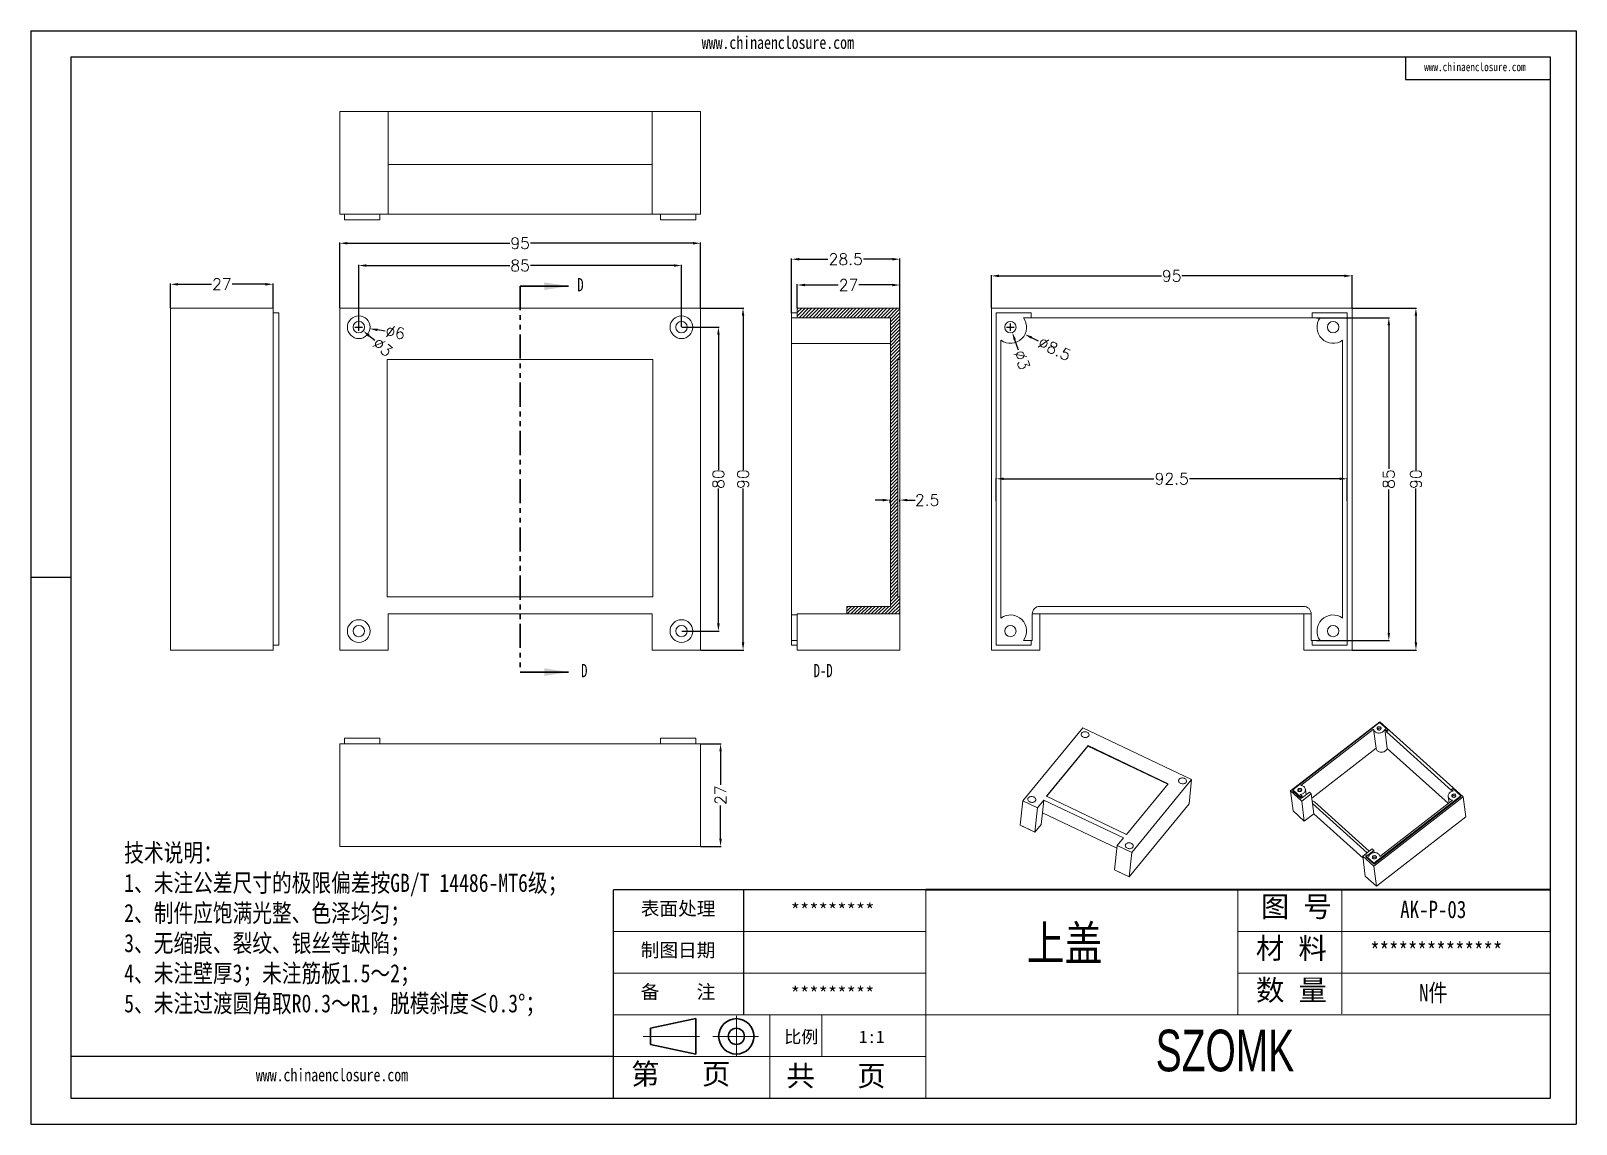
# Model space of a CAD drawing. Header units: inches. Extents: x 1571 to 2672, y 1089 to 1376.
# Drawn here: x 1807.1 to 2214.1, y 1088.5 to 1376.3 of the extents above; entities that cross this region are included whole.
import ezdxf

# ---------------------------------------------------------------- set-up
doc = ezdxf.new("R2010")
doc.units = ezdxf.units.IN
doc.linetypes.add('CENTER2', pattern=[28.575, 19.05, -3.175, 3.175, -3.175])
doc.linetypes.add('PHANTOM', pattern=[12.7, 6.35, -1.27, 1.27, -1.27, 1.27, -1.27])
doc.layers.add('文字', color=81, linetype='Continuous')
for name, color, linetype, lineweight in [('粗实线', 7, 'Continuous', 30), ('细实线', 3, 'Continuous', 9), ('细点划线', 2, 'CENTER2', 9)]:
    doc.layers.add(name, color=color, linetype=linetype, lineweight=lineweight)
doc.styles.add('SLDTEXTSTYLE5', font='TXT', dxfattribs={"width": 0.7})
doc.styles.get("Standard").update_dxf_attribs({"font": 'txt', "bigfont": 'gbcbig.shx'})
doc.styles.add('宋体', font='', dxfattribs={"width": 0.8, "height": 3.5})
doc.styles.add('长仿宋', font='', dxfattribs={"width": 0.7, "height": 4})
doc.styles.get('宋体').set_extended_font_data('SimSun')
doc.styles.get('长仿宋').set_extended_font_data('SimSun')
doc.dimstyles.new('3', dxfattribs={"dimtxt": 3, "dimasz": 2, "dimexe": 0.18, "dimexo": 0.0625, "dimgap": 0.2, "dimtad": 0, "dimzin": 12, "dimdsep": 46, "dimtxsty": 'Standard', "dimcen": 1, "dimclrd": 3, "dimclre": 3, "dimadec": 0, "dimazin": 0, "dimtfac": 1, "dimtofl": 0, "dimtmove": 0, "dimatfit": 3, "dimfxl": 0, "dimtolj": 1, "dimtzin": 0, "dimarcsym": 0})

# ---------------------------------------------------------------- blocks, each defined once
blk = doc.blocks.new('*D151')
at = {"color": 3, "lineweight": -2, "transparency": 16777216}
for p, q in [((1888.43, 1303.37), (1888.43, 1320.59)), ((1890.43, 1320.41), (1933.23, 1320.41)), ((1981.43, 1320.41), (1938.63, 1320.41)), ((1983.43, 1303.37), (1983.43, 1320.59))]:
    blk.add_line(p, q, dxfattribs=at)
at = {"color": 3, "transparency": 16777216}
for points in [[(1890.43, 1320.74), (1890.43, 1320.08), (1888.43, 1320.41)], [(1981.43, 1320.74), (1981.43, 1320.08), (1983.43, 1320.41)]]:
    blk.add_solid(points, dxfattribs=at)
at = {"layer": 'Defpoints', "color": 0, "transparency": 16777216}
for p in [(1983.43, 1320.41), (1888.43, 1303.31), (1983.43, 1303.31)]:
    blk.add_point(p, dxfattribs=at)
at = {"color": 0, "transparency": 16777216, "insert": (1935.93, 1320.41), "char_height": 3, "attachment_point": 5}
blk.add_mtext('\\A1;95', dxfattribs=at)
blk = doc.blocks.new('*D152')
at = {"color": 3, "lineweight": -2, "transparency": 16777216}
for p, q in [((1893.43, 1298.37), (1893.43, 1314.72)), ((1978.43, 1298.37), (1978.43, 1314.72)), ((1895.43, 1314.54), (1933.23, 1314.54)), ((1976.43, 1314.54), (1938.63, 1314.54))]:
    blk.add_line(p, q, dxfattribs=at)
at = {"color": 3, "transparency": 16777216}
for points in [[(1895.43, 1314.88), (1895.43, 1314.21), (1893.43, 1314.54)], [(1976.43, 1314.88), (1976.43, 1314.21), (1978.43, 1314.54)]]:
    blk.add_solid(points, dxfattribs=at)
at = {"layer": 'Defpoints', "color": 0, "transparency": 16777216}
for p in [(1978.43, 1314.54), (1893.43, 1298.31), (1978.43, 1298.31)]:
    blk.add_point(p, dxfattribs=at)
at = {"color": 0, "transparency": 16777216, "insert": (1935.93, 1314.54), "char_height": 3, "attachment_point": 5}
blk.add_mtext('\\A1;85', dxfattribs=at)
blk = doc.blocks.new('*D153')
at = {"color": 3, "lineweight": -2, "transparency": 16777216}
for p, q in [((1983.49, 1303.31), (1994.83, 1303.31)), ((1994.65, 1301.31), (1994.65, 1260.76)), ((1994.65, 1215.31), (1994.65, 1255.86)), ((1983.49, 1213.31), (1994.83, 1213.31))]:
    blk.add_line(p, q, dxfattribs=at)
at = {"color": 3, "transparency": 16777216}
for points in [[(1994.32, 1301.31), (1994.99, 1301.31), (1994.65, 1303.31)], [(1994.32, 1215.31), (1994.99, 1215.31), (1994.65, 1213.31)]]:
    blk.add_solid(points, dxfattribs=at)
at = {"layer": 'Defpoints', "color": 0, "transparency": 16777216}
for p in [(1983.43, 1303.31), (1983.43, 1213.31), (1994.65, 1213.31)]:
    blk.add_point(p, dxfattribs=at)
at = {"color": 0, "transparency": 16777216, "insert": (1994.65, 1258.31), "char_height": 3, "attachment_point": 5, "rotation": 90}
blk.add_mtext('\\A1;90', dxfattribs=at)
blk = doc.blocks.new('*D154')
at = {"color": 3, "lineweight": -2, "transparency": 16777216}
for p, q in [((1978.49, 1298.31), (1988.34, 1298.31)), ((1988.16, 1296.31), (1988.16, 1260.76)), ((1988.16, 1220.31), (1988.16, 1255.86)), ((1978.49, 1218.31), (1988.34, 1218.31))]:
    blk.add_line(p, q, dxfattribs=at)
at = {"color": 3, "transparency": 16777216}
for points in [[(1987.83, 1296.31), (1988.5, 1296.31), (1988.16, 1298.31)], [(1987.83, 1220.31), (1988.5, 1220.31), (1988.16, 1218.31)]]:
    blk.add_solid(points, dxfattribs=at)
at = {"layer": 'Defpoints', "color": 0, "transparency": 16777216}
for p in [(1978.43, 1298.31), (1978.43, 1218.31), (1988.16, 1218.31)]:
    blk.add_point(p, dxfattribs=at)
at = {"color": 0, "transparency": 16777216, "insert": (1988.16, 1258.31), "char_height": 3, "attachment_point": 5, "rotation": 90}
blk.add_mtext('\\A1;80', dxfattribs=at)
blk = doc.blocks.new('*D155')
at = {"color": 3, "lineweight": -2, "transparency": 16777216}
for p, q in [((2008.95, 1303.37), (2008.95, 1309.6)), ((2010.95, 1309.42), (2019.75, 1309.42)), ((2033.95, 1309.42), (2025.15, 1309.42)), ((2035.95, 1303.37), (2035.95, 1309.6))]:
    blk.add_line(p, q, dxfattribs=at)
at = {"color": 3, "transparency": 16777216}
for points in [[(2010.95, 1309.75), (2010.95, 1309.08), (2008.95, 1309.42)], [(2033.95, 1309.75), (2033.95, 1309.08), (2035.95, 1309.42)]]:
    blk.add_solid(points, dxfattribs=at)
at = {"layer": 'Defpoints', "color": 0, "transparency": 16777216}
for p in [(2035.95, 1309.42), (2008.95, 1303.31), (2035.95, 1303.31)]:
    blk.add_point(p, dxfattribs=at)
at = {"color": 0, "transparency": 16777216, "insert": (2022.45, 1309.42), "char_height": 3, "attachment_point": 5}
blk.add_mtext('\\A1;27', dxfattribs=at)
blk = doc.blocks.new('*D156')
at = {"color": 3, "lineweight": -2, "transparency": 16777216}
for p, q in [((2007.45, 1302.12), (2007.45, 1316.39)), ((2009.45, 1316.21), (2017, 1316.21)), ((2033.95, 1316.21), (2026.4, 1316.21)), ((2035.95, 1303.37), (2035.95, 1316.39))]:
    blk.add_line(p, q, dxfattribs=at)
at = {"color": 3, "transparency": 16777216}
for points in [[(2009.45, 1316.54), (2009.45, 1315.87), (2007.45, 1316.21)], [(2033.95, 1316.54), (2033.95, 1315.87), (2035.95, 1316.21)]]:
    blk.add_solid(points, dxfattribs=at)
at = {"layer": 'Defpoints', "color": 0, "transparency": 16777216}
for p in [(2035.95, 1316.21), (2035.95, 1303.31), (2007.45, 1302.06)]:
    blk.add_point(p, dxfattribs=at)
at = {"color": 0, "transparency": 16777216, "insert": (2021.7, 1316.21), "char_height": 3, "attachment_point": 5}
blk.add_mtext('\\A1;28.5', dxfattribs=at)
blk = doc.blocks.new('*D157')
at = {"color": 3, "lineweight": -2, "transparency": 16777216}
for p, q in [((2061.33, 1252.63), (2061.33, 1258.58)), ((2063.33, 1258.4), (2102.88, 1258.4)), ((2151.83, 1258.4), (2112.28, 1258.4)), ((2153.83, 1252.63), (2153.83, 1258.58))]:
    blk.add_line(p, q, dxfattribs=at)
at = {"color": 3, "transparency": 16777216}
for points in [[(2063.33, 1258.73), (2063.33, 1258.07), (2061.33, 1258.4)], [(2151.83, 1258.73), (2151.83, 1258.07), (2153.83, 1258.4)]]:
    blk.add_solid(points, dxfattribs=at)
at = {"layer": 'Defpoints', "color": 0, "transparency": 16777216}
for p in [(2153.83, 1258.4), (2061.33, 1252.57), (2153.83, 1252.57)]:
    blk.add_point(p, dxfattribs=at)
at = {"color": 0, "transparency": 16777216, "insert": (2107.58, 1258.4), "char_height": 3, "attachment_point": 5}
blk.add_mtext('\\A1;92.5', dxfattribs=at)
blk = doc.blocks.new('*D158')
at = {"color": 3, "lineweight": -2, "transparency": 16777216}
for p, q in [((2060.08, 1303.37), (2060.08, 1312)), ((2062.08, 1311.82), (2104.88, 1311.82)), ((2153.08, 1311.82), (2110.28, 1311.82)), ((2155.08, 1303.37), (2155.08, 1312))]:
    blk.add_line(p, q, dxfattribs=at)
at = {"color": 3, "transparency": 16777216}
for points in [[(2062.08, 1312.15), (2062.08, 1311.48), (2060.08, 1311.82)], [(2153.08, 1312.15), (2153.08, 1311.48), (2155.08, 1311.82)]]:
    blk.add_solid(points, dxfattribs=at)
at = {"layer": 'Defpoints', "color": 0, "transparency": 16777216}
for p in [(2060.08, 1311.82), (2060.08, 1303.31), (2155.08, 1303.31)]:
    blk.add_point(p, dxfattribs=at)
at = {"color": 0, "transparency": 16777216, "insert": (2107.58, 1311.82), "char_height": 3, "attachment_point": 5}
blk.add_mtext('\\A1;95', dxfattribs=at)
blk = doc.blocks.new('*D159')
at = {"color": 3, "lineweight": -2, "transparency": 16777216}
for p, q in [((2145.67, 1300.81), (2164.94, 1300.81)), ((2164.76, 1298.81), (2164.76, 1261.01)), ((2164.76, 1217.81), (2164.76, 1255.61)), ((2145.67, 1215.81), (2164.94, 1215.81))]:
    blk.add_line(p, q, dxfattribs=at)
at = {"color": 3, "transparency": 16777216}
for points in [[(2164.43, 1298.81), (2165.09, 1298.81), (2164.76, 1300.81)], [(2164.43, 1217.81), (2165.09, 1217.81), (2164.76, 1215.81)]]:
    blk.add_solid(points, dxfattribs=at)
at = {"layer": 'Defpoints', "color": 0, "transparency": 16777216}
for p in [(2145.61, 1300.81), (2145.61, 1215.81), (2164.76, 1215.81)]:
    blk.add_point(p, dxfattribs=at)
at = {"color": 0, "transparency": 16777216, "insert": (2164.76, 1258.31), "char_height": 3, "attachment_point": 5, "rotation": 90}
blk.add_mtext('\\A1;85', dxfattribs=at)
blk = doc.blocks.new('*D160')
at = {"color": 3, "lineweight": -2, "transparency": 16777216}
for p, q in [((2155.14, 1303.31), (2172.08, 1303.31)), ((2171.9, 1301.31), (2171.9, 1260.76)), ((2171.9, 1215.31), (2171.9, 1255.86)), ((2155.14, 1213.31), (2172.08, 1213.31))]:
    blk.add_line(p, q, dxfattribs=at)
at = {"color": 3, "transparency": 16777216}
for points in [[(2171.57, 1301.31), (2172.23, 1301.31), (2171.9, 1303.31)], [(2171.57, 1215.31), (2172.23, 1215.31), (2171.9, 1213.31)]]:
    blk.add_solid(points, dxfattribs=at)
at = {"layer": 'Defpoints', "color": 0, "transparency": 16777216}
for p in [(2155.08, 1303.31), (2171.9, 1303.31), (2155.08, 1213.31)]:
    blk.add_point(p, dxfattribs=at)
at = {"color": 0, "transparency": 16777216, "insert": (2171.9, 1258.31), "char_height": 3, "attachment_point": 5, "rotation": 90}
blk.add_mtext('\\A1;90', dxfattribs=at)
blk = doc.blocks.new('*D161')
at = {"color": 3, "lineweight": -2, "transparency": 16777216}
for p, q in [((2065.08, 1297.31), (2065.08, 1299.31)), ((2064.08, 1298.31), (2066.08, 1298.31)), ((2072.48, 1294.67), (2070.69, 1295.55))]:
    blk.add_line(p, q, dxfattribs=at)
at = {"color": 3, "transparency": 16777216}
blk.add_solid([(2070.83, 1295.85), (2070.54, 1295.25), (2068.89, 1296.43)], dxfattribs=at)
at = {"layer": 'Defpoints', "color": 0, "transparency": 16777216}
for p in [(2061.27, 1300.18), (2068.89, 1296.43)]:
    blk.add_point(p, dxfattribs=at)
at = {"color": 0, "transparency": 16777216, "insert": (2076.7, 1292.59), "char_height": 3, "attachment_point": 5, "rotation": 333.8016}
blk.add_mtext('\\A1;∅8.5', dxfattribs=at)
blk = doc.blocks.new('*D162')
at = {"color": 3, "lineweight": -2, "transparency": 16777216}
for p, q in [((2065.08, 1297.31), (2065.08, 1299.31)), ((2064.08, 1298.31), (2066.08, 1298.31)), ((2067.22, 1292.22), (2066.24, 1295.01))]:
    blk.add_line(p, q, dxfattribs=at)
at = {"color": 3, "transparency": 16777216}
blk.add_solid([(2066.56, 1295.12), (2065.93, 1294.9), (2065.58, 1296.89)], dxfattribs=at)
at = {"layer": 'Defpoints', "color": 0, "transparency": 16777216}
for p in [(2064.58, 1299.72), (2065.58, 1296.89)]:
    blk.add_point(p, dxfattribs=at)
at = {"color": 0, "transparency": 16777216, "insert": (2068.12, 1289.68), "char_height": 3, "attachment_point": 5, "rotation": 289.4065}
blk.add_mtext('\\A1;∅3', dxfattribs=at)
blk = doc.blocks.new('*D163')
at = {"color": 3, "lineweight": -2, "transparency": 16777216}
for p, q in [((1893.43, 1297.31), (1893.43, 1299.31)), ((1892.43, 1298.31), (1894.43, 1298.31)), ((1900.36, 1297.3), (1898.38, 1297.59))]:
    blk.add_line(p, q, dxfattribs=at)
at = {"color": 3, "transparency": 16777216}
blk.add_solid([(1898.43, 1297.92), (1898.33, 1297.26), (1896.4, 1297.88)], dxfattribs=at)
at = {"layer": 'Defpoints', "color": 0, "transparency": 16777216}
for p in [(1890.46, 1298.74), (1896.4, 1297.88)]:
    blk.add_point(p, dxfattribs=at)
at = {"color": 0, "transparency": 16777216, "insert": (1903.03, 1296.91), "char_height": 3, "attachment_point": 5, "rotation": 351.7324}
blk.add_mtext('\\A1;∅6', dxfattribs=at)
blk = doc.blocks.new('*D164')
at = {"color": 3, "lineweight": -2, "transparency": 16777216}
for p, q in [((1893.43, 1297.31), (1893.43, 1299.31)), ((1892.43, 1298.31), (1894.43, 1298.31)), ((1897.66, 1294.79), (1896.12, 1296.07))]:
    blk.add_line(p, q, dxfattribs=at)
at = {"color": 3, "transparency": 16777216}
blk.add_solid([(1896.34, 1296.33), (1895.91, 1295.82), (1894.59, 1297.35)], dxfattribs=at)
at = {"layer": 'Defpoints', "color": 0, "transparency": 16777216}
for p in [(1892.28, 1299.27), (1894.59, 1297.35)]:
    blk.add_point(p, dxfattribs=at)
at = {"color": 0, "transparency": 16777216, "insert": (1899.74, 1293.07), "char_height": 3, "attachment_point": 5, "rotation": 320.2856}
blk.add_mtext('\\A1;∅3', dxfattribs=at)
blk = doc.blocks.new('*D165')
at = {"color": 3, "lineweight": -2, "transparency": 16777216}
for p, q in [((2031.45, 1252.79), (2029.45, 1252.79)), ((2033.45, 1252.02), (2033.45, 1252.97)), ((2035.95, 1252.31), (2035.95, 1252.97)), ((2037.95, 1252.79), (2039.95, 1252.79))]:
    blk.add_line(p, q, dxfattribs=at)
at = {"color": 3, "transparency": 16777216}
for points in [[(2031.45, 1253.12), (2031.45, 1252.46), (2033.45, 1252.79)], [(2037.95, 1253.12), (2037.95, 1252.46), (2035.95, 1252.79)]]:
    blk.add_solid(points, dxfattribs=at)
at = {"layer": 'Defpoints', "color": 0, "transparency": 16777216}
for p in [(2033.45, 1251.95), (2035.95, 1252.79), (2035.95, 1252.24)]:
    blk.add_point(p, dxfattribs=at)
at = {"color": 0, "transparency": 16777216, "insert": (2043.15, 1252.79), "char_height": 3, "attachment_point": 5}
blk.add_mtext('\\A1;2.5', dxfattribs=at)
blk = doc.blocks.new('*D166')
at = {"color": 3, "lineweight": -2, "transparency": 16777216}
for p, q in [((1983.49, 1188.61), (1988.91, 1188.61)), ((1988.73, 1186.61), (1988.73, 1177.81)), ((1988.73, 1163.61), (1988.73, 1172.41)), ((1983.49, 1161.61), (1988.91, 1161.61))]:
    blk.add_line(p, q, dxfattribs=at)
at = {"color": 3, "transparency": 16777216}
for points in [[(1988.4, 1186.61), (1989.06, 1186.61), (1988.73, 1188.61)], [(1988.4, 1163.61), (1989.06, 1163.61), (1988.73, 1161.61)]]:
    blk.add_solid(points, dxfattribs=at)
at = {"layer": 'Defpoints', "color": 0, "transparency": 16777216}
for p in [(1983.43, 1188.61), (1988.73, 1188.61), (1983.43, 1161.61)]:
    blk.add_point(p, dxfattribs=at)
at = {"color": 0, "transparency": 16777216, "insert": (1988.73, 1175.11), "char_height": 3, "attachment_point": 5, "rotation": 90}
blk.add_mtext('\\A1;27', dxfattribs=at)
blk = doc.blocks.new('*D167')
at = {"color": 3, "lineweight": -2, "transparency": 16777216}
for p, q in [((1843.84, 1303.37), (1843.84, 1309.79)), ((1845.84, 1309.61), (1854.64, 1309.61)), ((1868.84, 1309.61), (1860.04, 1309.61)), ((1870.84, 1303.37), (1870.84, 1309.79))]:
    blk.add_line(p, q, dxfattribs=at)
at = {"color": 3, "transparency": 16777216}
for points in [[(1845.84, 1309.94), (1845.84, 1309.27), (1843.84, 1309.61)], [(1868.84, 1309.94), (1868.84, 1309.27), (1870.84, 1309.61)]]:
    blk.add_solid(points, dxfattribs=at)
at = {"layer": 'Defpoints', "color": 0, "transparency": 16777216}
for p in [(1843.84, 1309.61), (1843.84, 1303.31), (1870.84, 1303.31)]:
    blk.add_point(p, dxfattribs=at)
at = {"color": 0, "transparency": 16777216, "insert": (1857.34, 1309.61), "char_height": 3, "attachment_point": 5}
blk.add_mtext('\\A1;27', dxfattribs=at)

msp = doc.modelspace()

# ---------------------------------------------------------------- hatches: boundary and pattern name
at = {"linetype": 'Continuous', "lineweight": 0}
h = msp.add_hatch(dxfattribs=at)
h.set_pattern_fill('ANSI31', color=4, scale=0.2, style=0)
h.set_pattern_definition([(45, (-213.9675, -207.73476), (-0.4490128, 0.4490128), [])])
h.paths.add_polyline_path([(2033.452, 1300.808), (2033.452, 1224.808), (2021.952, 1224.808), (2021.952, 1222.808), (2035.952, 1222.808), (2035.952, 1227.308), (2035.452, 1227.308), (2035.452, 1289.808), (2035.952, 1289.808), (2035.952, 1303.308), (2008.952, 1303.308), (2008.952, 1300.808)], flags=0)

# ---------------------------------------------------------------- linework, layer by layer
for p, q in [((1807.06, 1376.312), (2214.093, 1376.312)), ((1807.06, 1376.312), (1807.06, 1088.511)), ((2214.093, 1376.312), (2214.093, 1088.511)), ((1817.593, 1369.46), (2207.241, 1369.46)), ((1817.593, 1369.46), (1817.593, 1095.364)), ((2169.172, 1369.46), (2169.172, 1363.512)), ((2207.241, 1369.46), (2207.241, 1095.364)), ((2169.172, 1363.512), (2207.241, 1363.512)), ((1817.593, 1232.412), (1807.06, 1232.412)), ((1807.06, 1221.753), (1807.06, 1088.511)), ((2042.783, 1150.183), (1960.554, 1150.183)), ((1960.554, 1095.364), (1960.554, 1150.183)), ((1994.816, 1117.291), (1994.816, 1150.183)), ((1960.554, 1106.328), (1817.593, 1106.328)), ((1817.593, 1095.364), (2207.241, 1095.364)), ((1807.06, 1088.511), (2214.093, 1088.511)), ((1807.06, 1088.511), (1995.501, 1088.511))]:
    msp.add_line(p, q)
at = {"color": 7, "linetype": 'Continuous', "lineweight": 15}
for p, q in [((1888.432, 1355.106), (1888.432, 1328.106)), ((1888.432, 1355.106), (1901.182, 1355.106)), ((1901.182, 1328.106), (1901.182, 1355.106)), ((1970.682, 1355.106), (1901.182, 1355.106)), ((1970.682, 1355.106), (1983.432, 1355.106)), ((1970.682, 1355.106), (1970.682, 1328.106)), ((1983.432, 1355.106), (1983.432, 1328.106)), ((1970.682, 1341.106), (1901.182, 1341.106)), ((1901.182, 1328.106), (1888.432, 1328.106)), ((1889.682, 1328.106), (1889.682, 1326.606)), ((1898.932, 1328.106), (1898.932, 1326.606)), ((1970.682, 1328.106), (1901.182, 1328.106)), ((1983.432, 1328.106), (1970.682, 1328.106)), ((1972.932, 1326.606), (1972.932, 1328.106)), ((1982.182, 1328.106), (1982.182, 1326.606)), ((1898.932, 1326.606), (1889.682, 1326.606)), ((1982.182, 1326.606), (1972.932, 1326.606)), ((1843.843, 1213.308), (1843.843, 1303.308)), ((1843.843, 1303.308), (1870.843, 1303.308)), ((1870.843, 1303.308), (1870.843, 1213.308)), ((1888.432, 1303.308), (1888.432, 1213.308)), ((1983.432, 1303.308), (1888.432, 1303.308)), ((1983.432, 1213.308), (1983.432, 1303.308)), ((2008.952, 1303.308), (2008.952, 1300.808)), ((2008.952, 1303.308), (2035.952, 1303.308)), ((2035.952, 1289.808), (2035.952, 1303.308)), ((2060.08, 1303.308), (2060.08, 1213.308)), ((2155.08, 1303.308), (2060.08, 1303.308)), ((2155.08, 1213.308), (2155.08, 1303.308)), ((1870.843, 1302.058), (1872.343, 1302.058)), ((1872.343, 1302.058), (1872.343, 1214.558)), ((2007.452, 1302.058), (2007.452, 1300.808)), ((2007.452, 1302.058), (2008.952, 1302.058)), ((2007.452, 1300.808), (2008.952, 1300.808)), ((2007.452, 1300.808), (2007.452, 1294.058)), ((2008.952, 1300.808), (2033.452, 1300.808)), ((2033.452, 1224.808), (2033.452, 1300.808)), ((2061.33, 1302.058), (2061.33, 1214.558)), ((2061.33, 1302.058), (2070.58, 1302.058)), ((2068.517, 1300.808), (2070.58, 1300.808)), ((2070.58, 1302.058), (2070.58, 1300.808)), ((2070.58, 1300.808), (2144.58, 1300.808)), ((2144.58, 1300.808), (2144.58, 1302.058)), ((2144.58, 1302.058), (2153.83, 1302.058)), ((2144.58, 1300.808), (2146.643, 1300.808)), ((2153.83, 1302.058), (2153.83, 1214.558)), ((2062.58, 1221.745), (2062.58, 1294.871)), ((2152.58, 1294.871), (2152.58, 1221.745)), ((2007.452, 1294.058), (2033.452, 1294.058)), ((2007.452, 1222.558), (2007.452, 1294.058)), ((1970.932, 1289.808), (1900.932, 1289.808)), ((1900.932, 1289.808), (1900.932, 1227.308)), ((1970.932, 1227.308), (1970.932, 1289.808)), ((2035.952, 1289.808), (2035.452, 1289.808)), ((2035.452, 1227.308), (2035.452, 1289.808)), ((2035.952, 1227.308), (2035.952, 1289.808)), ((1900.932, 1227.308), (1970.932, 1227.308)), ((2035.452, 1227.308), (2035.952, 1227.308)), ((2035.952, 1222.808), (2035.952, 1227.308)), ((1901.182, 1222.808), (1901.182, 1213.308)), ((1970.682, 1222.808), (1901.182, 1222.808)), ((1970.682, 1213.308), (1970.682, 1222.808)), ((2008.952, 1222.558), (2007.452, 1222.558)), ((2007.452, 1215.808), (2007.452, 1222.558)), ((2008.952, 1222.808), (2021.952, 1222.808)), ((2008.952, 1213.308), (2008.952, 1222.808)), ((2021.952, 1222.808), (2021.952, 1224.808)), ((2033.452, 1224.808), (2021.952, 1224.808)), ((2035.952, 1222.808), (2021.952, 1222.808)), ((2035.952, 1213.308), (2035.952, 1222.808)), ((2070.83, 1222.808), (2070.83, 1215.808)), ((2070.83, 1222.808), (2072.83, 1222.808)), ((2142.33, 1224.808), (2072.83, 1224.808)), ((2072.83, 1213.308), (2072.83, 1222.808)), ((2072.83, 1222.808), (2142.33, 1222.808)), ((2142.33, 1222.808), (2144.33, 1222.808)), ((2142.33, 1222.808), (2142.33, 1213.308)), ((2144.33, 1215.808), (2144.33, 1222.808)), ((1843.843, 1213.308), (1870.843, 1213.308)), ((1870.843, 1214.558), (1872.343, 1214.558)), ((1888.432, 1213.308), (1901.182, 1213.308)), ((1970.682, 1213.308), (1983.432, 1213.308)), ((2007.452, 1215.808), (2007.452, 1214.558)), ((2008.952, 1215.808), (2007.452, 1215.808)), ((2007.452, 1214.558), (2008.952, 1214.558)), ((2035.952, 1213.308), (2008.952, 1213.308)), ((2060.08, 1213.308), (2072.83, 1213.308)), ((2061.33, 1214.558), (2070.58, 1214.558)), ((2070.58, 1215.808), (2068.517, 1215.808)), ((2070.58, 1215.808), (2070.58, 1214.558)), ((2070.83, 1215.808), (2070.58, 1215.808)), ((2142.33, 1213.308), (2155.08, 1213.308)), ((2144.58, 1215.808), (2144.33, 1215.808)), ((2144.58, 1214.558), (2144.58, 1215.808)), ((2146.643, 1215.808), (2144.58, 1215.808)), ((2144.58, 1214.558), (2153.83, 1214.558)), ((2084.12, 1192.836), (2068.341, 1173.622)), ((2112.801, 1179.21), (2084.12, 1192.836)), ((2162.409, 1194.456), (2138.871, 1176.203)), ((2162.334, 1194.234), (2139.449, 1176.488)), ((2162.334, 1194.234), (2164.473, 1192.306)), ((2184.379, 1174.649), (2162.409, 1194.456)), ((1888.432, 1188.608), (1983.432, 1188.608)), ((1888.432, 1161.608), (1888.432, 1188.608)), ((1889.682, 1188.608), (1889.682, 1190.108)), ((1898.932, 1190.108), (1889.682, 1190.108)), ((1898.932, 1188.608), (1898.932, 1190.108)), ((1972.932, 1190.108), (1972.932, 1188.608)), ((1982.182, 1190.108), (1972.932, 1190.108)), ((1982.182, 1188.608), (1982.182, 1190.108)), ((1983.432, 1161.608), (1983.432, 1188.608)), ((2141.618, 1177.685), (2160.743, 1192.516)), ((2160.745, 1192.504), (2161.389, 1187.442)), ((2164.314, 1187.421), (2163.669, 1192.482)), ((2163.669, 1192.482), (2164.146, 1192.052)), ((2164.473, 1192.306), (2164.146, 1192.052)), ((2164.146, 1192.052), (2164.184, 1191.76)), ((2164.51, 1192.014), (2164.184, 1191.76)), ((2164.184, 1191.76), (2181.297, 1176.331)), ((2164.473, 1192.306), (2164.51, 1192.014)), ((2085.527, 1188.161), (2074.569, 1174.818)), ((2085.515, 1188.042), (2074.631, 1174.789)), ((2085.515, 1188.042), (2085.527, 1188.161)), ((2106.587, 1178.031), (2085.515, 1188.042)), ((2106.661, 1178.121), (2085.527, 1188.161)), ((2144.45, 1174.32), (2161.388, 1187.454)), ((2164.314, 1187.421), (2180.438, 1172.884)), ((2095.703, 1164.778), (2106.661, 1178.121)), ((2097.022, 1159.996), (2112.801, 1179.21)), ((2112.801, 1179.21), (2112.134, 1172.801)), ((2139.449, 1176.488), (2141.589, 1174.56)), ((2139.487, 1176.196), (2139.449, 1176.488)), ((2142.958, 1175.203), (2142.773, 1176.655)), ((2181.26, 1176.623), (2181.587, 1176.877)), ((2181.26, 1176.623), (2181.737, 1176.193)), ((2181.297, 1176.331), (2181.26, 1176.623)), ((2181.587, 1176.877), (2183.726, 1174.948)), ((2068.341, 1173.622), (2067.673, 1167.212)), ((2068.341, 1173.622), (2072.19, 1171.793)), ((2073.856, 1173.821), (2072.19, 1171.793)), ((2073.509, 1170.498), (2073.856, 1173.821)), ((2094.839, 1163.853), (2073.856, 1173.821)), ((2074.569, 1174.818), (2095.703, 1164.778)), ((2112.134, 1172.801), (2096.354, 1153.587)), ((2138.871, 1176.203), (2141.819, 1173.545)), ((2139.54, 1170.947), (2138.871, 1176.203)), ((2139.487, 1176.196), (2141.626, 1174.268)), ((2141.916, 1174.813), (2141.438, 1175.243)), ((2141.916, 1174.813), (2141.589, 1174.56)), ((2141.589, 1174.56), (2141.626, 1174.268)), ((2141.953, 1174.521), (2141.626, 1174.268)), ((2141.819, 1173.545), (2144.304, 1175.472)), ((2142.488, 1168.289), (2141.819, 1173.545)), ((2141.953, 1174.521), (2141.916, 1174.813)), ((2142.011, 1174.469), (2141.953, 1174.521)), ((2143.841, 1175.889), (2142.011, 1174.469)), ((2143.841, 1175.889), (2144.304, 1175.472)), ((2144.304, 1175.472), (2144.626, 1172.941)), ((2144.626, 1172.941), (2159.041, 1159.945)), ((2144.626, 1172.941), (2144.973, 1170.216)), ((2159.564, 1160.351), (2145.149, 1173.347)), ((2183.726, 1174.948), (2160.841, 1157.202)), ((2160.841, 1156.396), (2184.379, 1174.649)), ((2183.763, 1174.656), (2160.878, 1156.91)), ((2181.557, 1173.751), (2162.432, 1158.92)), ((2180.402, 1174.782), (2180.626, 1173.029)), ((2183.763, 1174.656), (2183.726, 1174.948)), ((2185.048, 1169.393), (2184.379, 1174.649)), ((2071.522, 1165.384), (2072.19, 1171.793)), ((2073.188, 1167.412), (2073.509, 1170.498)), ((2093.107, 1161.188), (2073.509, 1170.498)), ((2142.488, 1168.289), (2139.54, 1170.947)), ((2142.488, 1168.289), (2144.973, 1170.216)), ((2144.973, 1170.216), (2157.962, 1158.505)), ((2185.048, 1169.393), (2161.51, 1151.14)), ((2071.522, 1165.384), (2067.673, 1167.212)), ((2068.233, 1166.946), (2068.232, 1166.944)), ((2071.025, 1165.617), (2068.232, 1166.944)), ((2071.025, 1165.62), (2071.025, 1165.617)), ((2071.025, 1165.617), (2071.027, 1165.619)), ((2073.188, 1167.412), (2071.522, 1165.384)), ((1983.432, 1161.608), (1888.432, 1161.608)), ((2093.173, 1161.825), (2092.505, 1155.415)), ((2093.173, 1161.825), (2094.839, 1163.853)), ((2093.173, 1161.825), (2097.022, 1159.996)), ((2160.377, 1160.981), (2157.892, 1159.054)), ((2159.163, 1159.264), (2160.839, 1160.564)), ((2160.377, 1160.981), (2160.839, 1160.564)), ((2160.914, 1159.977), (2160.839, 1160.564)), ((2097.022, 1159.996), (2096.354, 1153.587)), ((2157.892, 1159.054), (2160.841, 1156.396)), ((2157.892, 1159.054), (2158.561, 1153.798)), ((2158.702, 1159.131), (2159.029, 1159.384)), ((2158.702, 1159.131), (2160.841, 1157.202)), ((2158.739, 1158.839), (2158.702, 1159.131)), ((2158.739, 1158.839), (2160.878, 1156.91)), ((2159.506, 1158.954), (2159.029, 1159.384)), ((2160.878, 1156.91), (2160.841, 1157.202)), ((2161.51, 1151.14), (2160.841, 1156.396)), ((2162.432, 1158.92), (2162.43, 1158.932)), ((2096.354, 1153.587), (2092.505, 1155.415)), ((2093.366, 1155.003), (2093.367, 1155.006)), ((2096.159, 1153.677), (2093.366, 1155.003)), ((2096.159, 1153.679), (2096.159, 1153.677)), ((2096.161, 1153.679), (2096.159, 1153.677)), ((2161.51, 1151.14), (2158.561, 1153.798))]:
    msp.add_line(p, q, dxfattribs=at)
at = {"color": 1, "linetype": 'PHANTOM', "lineweight": 30}
msp.add_line((1935.932, 1309.108), (1935.932, 1207.508), dxfattribs=at)
at = {"color": 7, "linetype": 'Continuous', "lineweight": 30}
for p, q in [((1935.932, 1309.108), (1948.632, 1309.108)), ((1935.932, 1207.508), (1948.632, 1207.508))]:
    msp.add_line(p, q, dxfattribs=at)
at = {"color": 7, "linetype": 'Continuous', "lineweight": 15, "flags": 128}
for points in [[(2161.874, 1193.004), (2161.982, 1193.07), (2162.106, 1193.112), (2162.236, 1193.128), (2162.366, 1193.116), (2162.486, 1193.078), (2162.59, 1193.015), (2162.671, 1192.932), (2162.723, 1192.834), (2162.744, 1192.727), (2162.732, 1192.618), (2162.688, 1192.513), (2162.614, 1192.42), (2162.516, 1192.343), (2162.399, 1192.289), (2162.271, 1192.26), (2162.139, 1192.258), (2162.013, 1192.283), (2161.9, 1192.334), (2161.807, 1192.408), (2161.74, 1192.499), (2161.703, 1192.602), (2161.699, 1192.711), (2161.728, 1192.819), (2161.787, 1192.919), (2161.874, 1193.004)], [(2161.923, 1192.615), (2161.837, 1192.53), (2161.781, 1192.438)], [(2085.659, 1190.621), (2085.738, 1190.742), (2085.786, 1190.873), (2085.8, 1191.01), (2085.781, 1191.149), (2085.729, 1191.284), (2085.645, 1191.411), (2085.533, 1191.527), (2085.396, 1191.628), (2085.238, 1191.71), (2085.064, 1191.771), (2084.881, 1191.809), (2084.693, 1191.823), (2084.507, 1191.811), (2084.329, 1191.776), (2084.165, 1191.717), (2084.02, 1191.636), (2083.898, 1191.537), (2083.804, 1191.422), (2083.74, 1191.296), (2083.709, 1191.161), (2083.711, 1191.023), (2083.747, 1190.886), (2083.815, 1190.754), (2083.913, 1190.631), (2084.039, 1190.523), (2084.187, 1190.431), (2084.353, 1190.359), (2084.533, 1190.309), (2084.719, 1190.283), (2084.907, 1190.282), (2085.089, 1190.306), (2085.261, 1190.353), (2085.416, 1190.423), (2085.55, 1190.513), (2085.659, 1190.621)], [(2163.669, 1192.482), (2163.606, 1192.304), (2163.511, 1192.134), (2163.389, 1191.977), (2163.24, 1191.835), (2163.069, 1191.712), (2162.879, 1191.611), (2162.674, 1191.534), (2162.46, 1191.483), (2162.24, 1191.458), (2162.02, 1191.46), (2161.804, 1191.49), (2161.597, 1191.547), (2161.404, 1191.628), (2161.23, 1191.733), (2161.077, 1191.86), (2160.949, 1192.005), (2160.85, 1192.165), (2160.781, 1192.336), (2160.743, 1192.516)], [(2164.314, 1187.421), (2164.25, 1187.242), (2164.156, 1187.073), (2164.033, 1186.915), (2163.884, 1186.773), (2163.713, 1186.651), (2163.523, 1186.55), (2163.319, 1186.473), (2163.104, 1186.421), (2162.884, 1186.396), (2162.664, 1186.399), (2162.448, 1186.429), (2162.242, 1186.485), (2162.049, 1186.567), (2161.874, 1186.672), (2161.721, 1186.798), (2161.594, 1186.943), (2161.494, 1187.103), (2161.425, 1187.275), (2161.388, 1187.455)], [(2109.51, 1179.29), (2109.618, 1179.397), (2109.752, 1179.488), (2109.908, 1179.558), (2110.079, 1179.605), (2110.262, 1179.629), (2110.449, 1179.628), (2110.636, 1179.602), (2110.815, 1179.552), (2110.981, 1179.48), (2111.13, 1179.388), (2111.255, 1179.28), (2111.353, 1179.157), (2111.421, 1179.025), (2111.457, 1178.888), (2111.46, 1178.75), (2111.428, 1178.615), (2111.365, 1178.489), (2111.27, 1178.374), (2111.148, 1178.275), (2111.003, 1178.194), (2110.839, 1178.135), (2110.661, 1178.099), (2110.475, 1178.088), (2110.288, 1178.102), (2110.104, 1178.14), (2109.931, 1178.201), (2109.773, 1178.283), (2109.635, 1178.384), (2109.523, 1178.5), (2109.439, 1178.627), (2109.387, 1178.762), (2109.368, 1178.901), (2109.383, 1179.038), (2109.43, 1179.169), (2109.51, 1179.29)], [(2140.951, 1176.78), (2140.864, 1176.694), (2140.804, 1176.594), (2140.776, 1176.487), (2140.78, 1176.378), (2140.817, 1176.274), (2140.884, 1176.183), (2140.977, 1176.109), (2141.09, 1176.058), (2141.216, 1176.033), (2141.347, 1176.035), (2141.476, 1176.064), (2141.592, 1176.118), (2141.691, 1176.195), (2141.764, 1176.288), (2141.809, 1176.393), (2141.821, 1176.502), (2141.8, 1176.609), (2141.748, 1176.707), (2141.667, 1176.79), (2141.563, 1176.853), (2141.443, 1176.891), (2141.313, 1176.903), (2141.182, 1176.887), (2141.059, 1176.845), (2140.951, 1176.78)], [(2140.857, 1176.213), (2140.913, 1176.305), (2141, 1176.39)], [(2141.438, 1175.243), (2141.656, 1175.283), (2141.866, 1175.349), (2142.063, 1175.439), (2142.243, 1175.552), (2142.402, 1175.686), (2142.537, 1175.837), (2142.644, 1176.001), (2142.721, 1176.176), (2142.768, 1176.358), (2142.781, 1176.542), (2142.762, 1176.724), (2142.71, 1176.9), (2142.627, 1177.067), (2142.515, 1177.221), (2142.376, 1177.358), (2142.212, 1177.475), (2142.029, 1177.57), (2141.829, 1177.641), (2141.618, 1177.685)], [(2071.633, 1173.542), (2071.524, 1173.434), (2071.39, 1173.344), (2071.235, 1173.274), (2071.063, 1173.226), (2070.881, 1173.203), (2070.693, 1173.204), (2070.507, 1173.23), (2070.327, 1173.279), (2070.161, 1173.351), (2070.013, 1173.443), (2069.887, 1173.552), (2069.789, 1173.674), (2069.721, 1173.806), (2069.685, 1173.944), (2069.683, 1174.082), (2069.714, 1174.216), (2069.778, 1174.343), (2069.872, 1174.458), (2069.994, 1174.557), (2070.139, 1174.637), (2070.303, 1174.696), (2070.481, 1174.732), (2070.667, 1174.743), (2070.855, 1174.73), (2071.038, 1174.692), (2071.212, 1174.631), (2071.37, 1174.549), (2071.507, 1174.448), (2071.619, 1174.332), (2071.703, 1174.204), (2071.755, 1174.069), (2071.774, 1173.931), (2071.76, 1173.794), (2071.712, 1173.663), (2071.633, 1173.542)], [(2181.737, 1176.193), (2181.519, 1176.153), (2181.31, 1176.088), (2181.113, 1175.997), (2180.933, 1175.884), (2180.774, 1175.75), (2180.639, 1175.6), (2180.531, 1175.435), (2180.454, 1175.26), (2180.408, 1175.078), (2180.394, 1174.895), (2180.414, 1174.712), (2180.465, 1174.536), (2180.548, 1174.369), (2180.661, 1174.215), (2180.8, 1174.078), (2180.963, 1173.961), (2181.146, 1173.866), (2181.346, 1173.796), (2181.557, 1173.751)], [(2182.225, 1174.657), (2182.312, 1174.742), (2182.371, 1174.842), (2182.399, 1174.95), (2182.395, 1175.059), (2182.358, 1175.162), (2182.291, 1175.253), (2182.198, 1175.327), (2182.085, 1175.378), (2181.959, 1175.403), (2181.828, 1175.401), (2181.7, 1175.372), (2181.583, 1175.318), (2181.485, 1175.242), (2181.411, 1175.148), (2181.367, 1175.044), (2181.355, 1174.934), (2181.375, 1174.827), (2181.428, 1174.729), (2181.508, 1174.646), (2181.612, 1174.583), (2181.733, 1174.545), (2181.862, 1174.533), (2181.993, 1174.549), (2182.116, 1174.591), (2182.225, 1174.657)], [(2181.438, 1174.716), (2181.494, 1174.807), (2181.581, 1174.893)], [(2095.484, 1162.211), (2095.404, 1162.089), (2095.357, 1161.958), (2095.342, 1161.821), (2095.361, 1161.683), (2095.413, 1161.548), (2095.497, 1161.42), (2095.609, 1161.304), (2095.747, 1161.204), (2095.905, 1161.121), (2096.078, 1161.06), (2096.262, 1161.022), (2096.449, 1161.009), (2096.635, 1161.02), (2096.813, 1161.056), (2096.977, 1161.115), (2097.123, 1161.195), (2097.244, 1161.294), (2097.339, 1161.409), (2097.402, 1161.536), (2097.434, 1161.671), (2097.431, 1161.809), (2097.395, 1161.946), (2097.327, 1162.078), (2097.229, 1162.2), (2097.104, 1162.309), (2096.955, 1162.401), (2096.789, 1162.473), (2096.61, 1162.523), (2096.423, 1162.548), (2096.236, 1162.549), (2096.053, 1162.526), (2095.882, 1162.478), (2095.726, 1162.408), (2095.592, 1162.318), (2095.484, 1162.211)], [(2159.506, 1158.954), (2159.57, 1159.132), (2159.664, 1159.302), (2159.787, 1159.46), (2159.935, 1159.601), (2160.107, 1159.724), (2160.297, 1159.825), (2160.501, 1159.902), (2160.716, 1159.954), (2160.935, 1159.978), (2161.156, 1159.976), (2161.372, 1159.946), (2161.578, 1159.89), (2161.771, 1159.808), (2161.946, 1159.703), (2162.099, 1159.576), (2162.226, 1159.432), (2162.326, 1159.272), (2162.395, 1159.1), (2162.432, 1158.92)], [(2161.302, 1158.432), (2161.193, 1158.366), (2161.07, 1158.324), (2160.939, 1158.308), (2160.809, 1158.32), (2160.689, 1158.359), (2160.585, 1158.421), (2160.504, 1158.504), (2160.452, 1158.602), (2160.431, 1158.709), (2160.444, 1158.819), (2160.488, 1158.923), (2160.561, 1159.017), (2160.66, 1159.093), (2160.777, 1159.147), (2160.905, 1159.176), (2161.036, 1159.178), (2161.162, 1159.153), (2161.275, 1159.102), (2161.368, 1159.029), (2161.435, 1158.937), (2161.472, 1158.834), (2161.476, 1158.725), (2161.448, 1158.617), (2161.388, 1158.517), (2161.302, 1158.432)], [(2160.657, 1158.668), (2160.571, 1158.582), (2160.515, 1158.491)]]:
    msp.add_lwpolyline(points, dxfattribs=at)
at = {"color": 7, "linetype": 'Continuous', "lineweight": 15}
for centre, radius in [((1893.432, 1298.308), 3), ((1893.432, 1298.308), 1.5), ((1978.432, 1298.308), 3), ((1978.432, 1298.308), 1.5), ((2065.08, 1298.308), 1.5), ((2150.08, 1298.308), 1.5), ((1893.432, 1218.308), 3), ((1978.432, 1218.308), 3), ((1893.432, 1218.308), 1.5), ((1978.432, 1218.308), 1.5), ((2065.08, 1218.308), 1.5), ((2150.08, 1218.308), 1.5)]:
    msp.add_circle(centre, radius, dxfattribs=at)
for centre, radius, start, end in [((2065.08, 1298.308), 4.25, 233.96812, 36.03188), ((2150.08, 1298.308), 4.25, 143.96812, 306.03188), ((2065.08, 1218.308), 4.25, 323.96812, 126.03188), ((2072.83, 1222.808), 2, 90, 180), ((2142.33, 1222.808), 2, 0, 90), ((2150.08, 1218.308), 4.25, 53.96812, 216.03188), ((2162.285, 1192.157), 0.583, 43.14799, 128.28915), ((2141.362, 1175.943), 0.575, 42.41091, 129.02623), ((2144.663, 1172.768), 0.756, 49.93196, 98.35787), ((2181.943, 1174.446), 0.575, 42.41091, 129.02623), ((2161.019, 1158.21), 0.583, 43.14799, 128.28915)]:
    msp.add_arc(centre, radius, start, end, dxfattribs=at)
at = {"color": 7, "linetype": 'Continuous', "lineweight": 30}
for points in [[(1948.632, 1309.108), (1942.282, 1310.124), (1942.282, 1308.092)], [(1948.632, 1207.508), (1942.282, 1208.524), (1942.282, 1206.492)]]:
    msp.add_solid(points, dxfattribs=at)
at = {"layer": '粗实线', "color": 7, "lineweight": 40}
msp.add_line((2207.241, 1150.183), (2042.783, 1150.183), dxfattribs=at)
at = {"layer": '粗实线', "color": 7}
for p, q in [((1982.223, 1116.266), (1970.243, 1113.727)), ((1982.223, 1116.266), (1982.223, 1106.877)), ((1970.243, 1113.727), (1970.243, 1109.49)), ((1970.243, 1109.49), (1982.223, 1106.877))]:
    msp.add_line(p, q, dxfattribs=at)
for radius in [4.657, 2.118]:
    msp.add_circle((1992.885, 1111.608), radius, dxfattribs=at)
at = {"layer": '细实线', "color": 7}
for p, q in [((2042.783, 1150.183), (2042.783, 1095.364)), ((2125.012, 1150.183), (2125.012, 1117.291)), ((2152.421, 1150.183), (2152.421, 1117.522)), ((2042.783, 1139.219), (1960.554, 1139.219)), ((2207.241, 1139.219), (2125.012, 1139.219)), ((2042.783, 1128.255), (1960.554, 1128.255)), ((2207.241, 1128.255), (2125.012, 1128.255)), ((2207.241, 1117.291), (1960.554, 1117.291)), ((2001.668, 1117.291), (2001.668, 1095.364)), ((2015.373, 1117.291), (2015.373, 1106.328)), ((2042.783, 1106.328), (1960.554, 1106.328))]:
    msp.add_line(p, q, dxfattribs=at)
at = {"layer": '细点划线', "color": 7}
for p, q in [((1992.885, 1116.97), (1992.885, 1106.328)), ((1968.333, 1111.608), (1983.14, 1111.608)), ((1986.656, 1111.608), (1998.693, 1111.608))]:
    msp.add_line(p, q, dxfattribs=at)

# ---------------------------------------------------------------- texts
at = {"color": 7, "linetype": 'Continuous', "char_height": 3.5, "attachment_point": 1, "style": 'SLDTEXTSTYLE5'}
for s, insert in [('D', (1950.976, 1311.261)), ('D', (1951.999, 1209.661)), ('D-D', (2013.258, 1209.661))]:
    msp.add_mtext(s, dxfattribs=dict(at, insert=insert))
at = {"char_height": 3.60565, "width": 2049.27054, "attachment_point": 1}
for s, insert in [('{\\fSimHei|b0|i0|c134|p49;表面处理}', (1967.704, 1147.071)), ('{\\fSimHei|b0|i0|c134|p49;*********}', (2007.196, 1146.608)), ('{\\fSimHei|b0|i0|c134|p49;制图日期}', (1967.704, 1136.108)), ('{\\fSimHei|b0|i0|c134|p49;备    注}', (1967.704, 1125.144)), ('{\\fSimHei|b0|i0|c134|p49;*********}', (2007.196, 1124.68))]:
    msp.add_mtext(s, dxfattribs=dict(at, insert=insert))
at = {"layer": '文字', "color": 0, "attachment_point": 1, "style": '宋体'}
for s, insert, char_height, width in [('www.chinaenclosure.com', (1983.765, 1374.931), 3.35006, 58.85743), ('www.chinaenclosure.com', (2174.076, 1367.953), 2.23338, 39.23828), ('{\\H1.111x;技术说明：\\P1、未注公差尺寸的极限偏差按GB/T 14486-MT6级；\\P2、制件应饱满光整、色泽均匀；\\P3、无缩痕、裂纹、银丝等缺陷；\\P4、未注壁厚3；未注筋板1.5～2；\\P5、未注过渡圆角取R0.3～R1，脱模斜度≤0.3%%D；}', (1831.635, 1162.333), 4.28275, 155.99226), ('{\\H1.111x;AK-P-03}', (2167.762, 1147.319), 4.11144, 47.5329), ('上盖', (2069.397, 1140.718), 9.1365, 116.80738), ('{\\H1.111x;**************}', (2159.853, 1136.355), 4.11144, 47.5329), ('{\\H1.111x;N件}', (2172.735, 1125.391), 4.11144, 47.5329), ('www.chinaenclosure.com', (1866.315, 1103.119), 3.35006, 58.85743)]:
    msp.add_mtext(s, dxfattribs=dict(at, insert=insert, char_height=char_height, width=width))
at = {"layer": '粗实线', "insert": (2103.351, 1113.366), "char_height": 10.96385, "width": 122.94871, "attachment_point": 1, "style": '长仿宋'}
msp.add_mtext('{\\fSTXinwei|b0|i0|c134|p2;SZOMK}', dxfattribs=at)
at = {"layer": '细实线', "color": 7, "attachment_point": 1}
for s, insert, char_height, width in [('{\\fSimSun|b0|i0|c134|p54;图 号}', (2131.04, 1148.519), 5.48192, 27.40962), ('{\\fSimSun|b0|i0|c134|p54;材 料   }', (2129.74, 1137.555), 5.48192, 27.40962), ('{\\fSimSun|b0|i0|c134|p54;数 量}', (2129.767, 1126.537), 5.48192, 24.76803), ('{\\fSimSun|b0|i0|c134|p54;比例}', (2005.506, 1113.139), 3.28915, 14.43837), ('{\\fSimSun|b0|i0|c134|p54;1:1}', (2025.207, 1113.139), 3.28915, 14.43837), ('{\\fSimSun|b0|i0|c134|p54;第   页}', (1965.167, 1104.443), 5.48192, 41.11443), ('{\\fSimSun|b0|i0|c134|p54; 共   页}', (2002.339, 1103.977), 5.48192, 41.11443)]:
    msp.add_mtext(s, dxfattribs=dict(at, insert=insert, char_height=char_height, width=width))

# ---------------------------------------------------------------- dimensions: what is measured, and where the dimension line sits
for base, p1, p2, picture, middle in [((1983.432, 1320.409), (1888.432, 1303.308), (1983.432, 1303.308), '*D151', (1935.932, 1320.409)), ((1978.432, 1314.544), (1893.432, 1298.308), (1978.432, 1298.308), '*D152', (1935.932, 1314.544)), ((2035.952, 1316.207), (2007.452, 1302.058), (2035.952, 1303.308), '*D156', (2021.702, 1316.207)), ((1843.843, 1309.605), (1870.843, 1303.308), (1843.843, 1303.308), '*D167', (1857.343, 1309.605)), ((2035.952, 1309.418), (2008.952, 1303.308), (2035.952, 1303.308), '*D155', (2022.452, 1309.418)), ((2060.08, 1311.818), (2155.08, 1303.308), (2060.08, 1303.308), '*D158', (2107.58, 1311.818)), ((2153.83, 1258.399), (2061.33, 1252.565), (2153.83, 1252.565), '*D157', (2107.58, 1258.399)), ((2035.952, 1252.79), (2033.452, 1251.955), (2035.952, 1252.244), '*D165', (2043.152, 1252.79))]:
    dim = msp.add_linear_dim(base=base, p1=p1, p2=p2, dimstyle='3')
    dim.commit()
    dim.dimension.update_dxf_attribs({"geometry": picture, "text_midpoint": middle})
for base, p1, p2, picture, middle in [((1994.652, 1213.308), (1983.432, 1303.308), (1983.432, 1213.308), '*D153', (1994.652, 1258.308)), ((2171.899, 1303.308), (2155.08, 1213.308), (2155.08, 1303.308), '*D160', (2171.899, 1258.308)), ((2164.761, 1215.808), (2145.611, 1300.808), (2145.611, 1215.808), '*D159', (2164.761, 1258.308)), ((1988.164, 1218.308), (1978.432, 1298.308), (1978.432, 1218.308), '*D154', (1988.164, 1258.308)), ((1988.729, 1188.608), (1983.432, 1161.608), (1983.432, 1188.608), '*D166', (1988.729, 1175.108))]:
    dim = msp.add_linear_dim(base=base, p1=p1, p2=p2, angle=90, dimstyle='3')
    dim.commit()
    dim.dimension.update_dxf_attribs({"geometry": picture, "text_midpoint": middle})
for p1, p2, picture, middle in [((1890.463, 1298.739), (1896.401, 1297.876), '*D163', (1903.031, 1296.913)), ((1892.278, 1299.266), (1894.586, 1297.349), '*D164', (1899.74, 1293.068)), ((2061.266, 1300.184), (2068.893, 1296.432), '*D161', (2076.699, 1292.591))]:
    dim = msp.add_diameter_dim_2p(p1=p1, p2=p2, dimstyle='3')
    dim.commit()
    dim.dimension.update_dxf_attribs({"geometry": picture, "text_midpoint": middle})
dim = msp.add_diameter_dim_2p(p1=(2064.581, 1299.723), p2=(2065.578, 1296.893), dimstyle='3')
dim.commit()
dim.dimension.update_dxf_attribs({"geometry": '*D162', "text_midpoint": (2068.12, 1289.677), "dimtype": 163})

doc.saveas('drawing.dxf')
